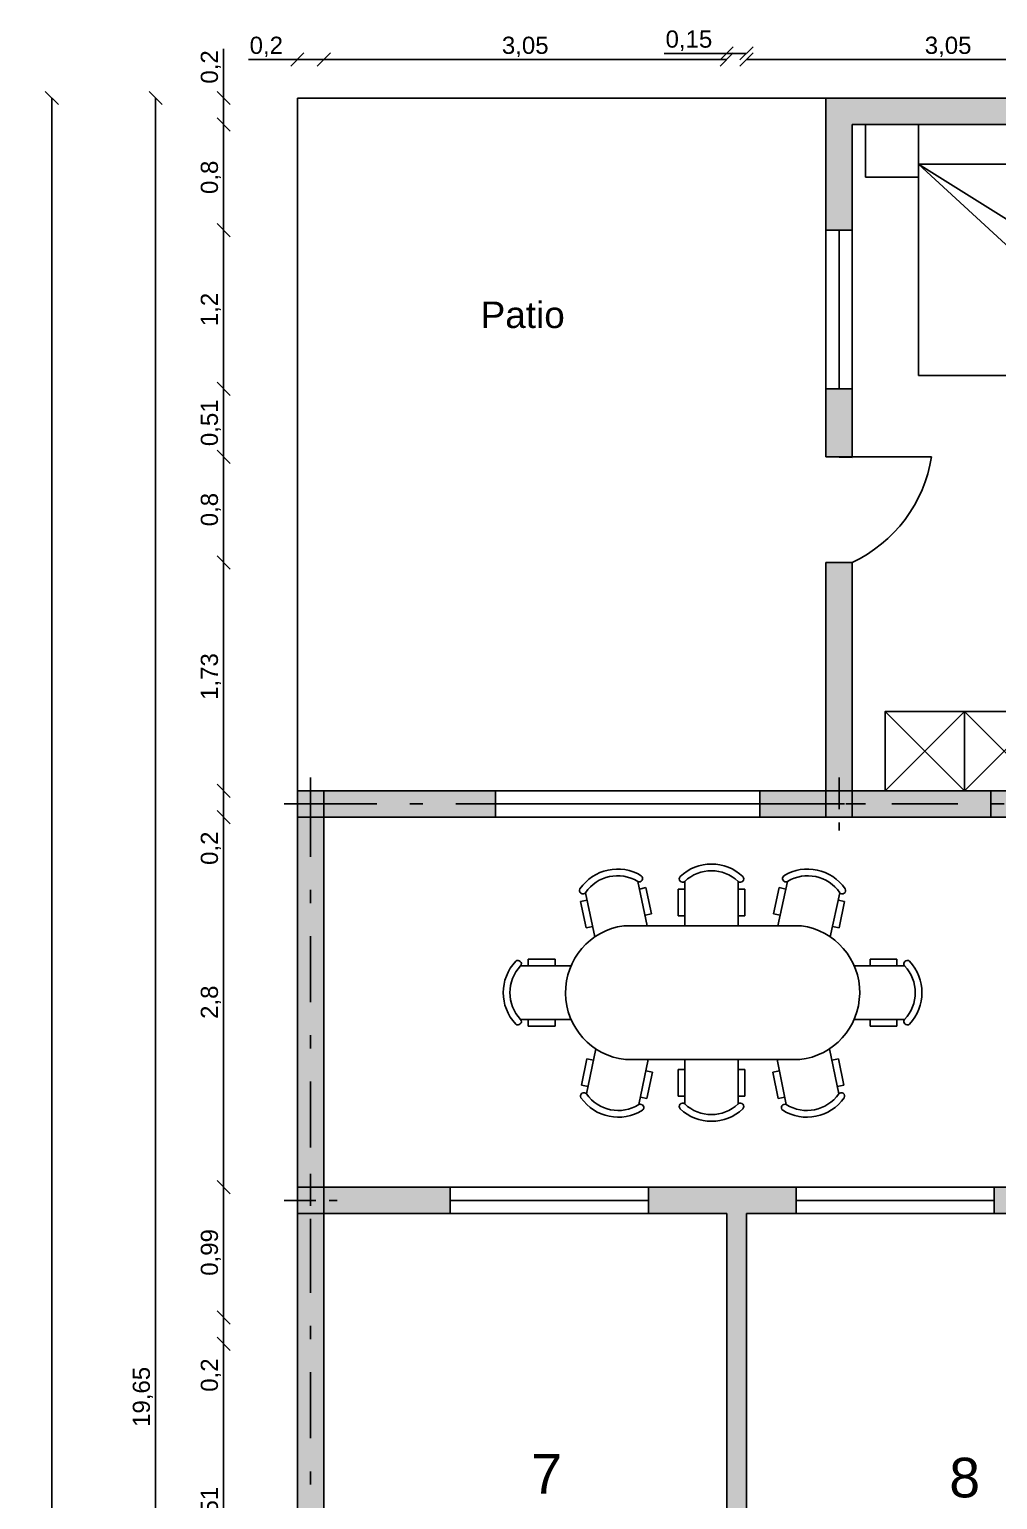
# Model space of a CAD drawing. Header units: millimetres. Extents: x 2439 to 2849, y 1282 to 1398.
# Drawn here: x 2476.99 to 2484.32, y 1343.84 to 1354.96 of the extents above; entities that cross this region are included whole.
import ezdxf

# ---------------------------------------------------------------- set-up
doc = ezdxf.new("R2010")
doc.units = ezdxf.units.MM
doc.linetypes.add('ACAD_ISO04W100', pattern=[30, 24, -3, 0, -3])
doc.linetypes.add('DASHDOT', pattern=[1, 0.5, -0.25, 0, -0.25])
for name, color, linetype in [('Eje', 7, 'DASHDOT'), ('HA', 80, 'Continuous'), ('Muro', 3, 'Continuous'), ('texto', 7, 'Continuous'), ('Ventanas', 6, 'Continuous')]:
    doc.layers.add(name, color=color, linetype=linetype)
doc.styles.get("Standard").update_dxf_attribs({"font": 'arial.ttf'})
doc.dimstyles.new('Joel', dxfattribs={"dimtxt": 0.13, "dimasz": 0.1, "dimexe": 1.25, "dimexo": 0.625, "dimgap": 0.0176, "dimtad": 1, "dimtxsty": 'Standard', "dimblk": 'OBLIQUE', "dimcen": 2.5, "dimse1": 1, "dimse2": 1, "dimclre": 256, "dimadec": 0, "dimazin": 0, "dimtfac": 1, "dimtmove": 0, "dimatfit": 3, "dimldrblk": 'OBLIQUE', "dimfxl": 1, "dimarcsym": 0})

# ---------------------------------------------------------------- blocks, each defined once
blk = doc.blocks.new('Armario chico')
for points in [[(2.101, -0.462), (0.901, -0.462), (0.901, -1.062), (2.101, -1.062), (2.101, -0.462)], [(0.901, -0.462), (1.501, -1.062)], [(1.501, -0.462), (0.901, -1.062)], [(1.501, -0.462), (1.501, -1.062)], [(1.501, -0.462), (2.101, -1.062)], [(2.101, -0.462), (1.501, -1.062)]]:
    blk.add_lwpolyline(points)
blk = doc.blocks.new('MATRI-01')
for p, q in [((-0.736, 0.984), (-1.136, 0.984)), ((-1.136, 0.984), (-1.136, 0.584)), ((0.764, 0.984), (-0.736, 0.984)), ((-0.736, 0.984), (-0.736, -0.916)), ((-0.736, 0.584), (-0.736, 0.984)), ((0.764, -0.916), (0.764, 0.984)), ((0.764, 0.984), (1.164, 0.984)), ((0.764, 0.584), (0.764, 0.984)), ((1.164, 0.984), (1.164, 0.584)), ((-0.736, 0.684), (0.764, 0.684)), ((-0.736, 0.684), (0.764, -0.255)), ((-0.736, 0.684), (0.764, -0.695)), ((-1.136, 0.584), (-0.736, 0.584)), ((1.164, 0.584), (0.764, 0.584)), ((-0.736, -0.916), (0.764, -0.916))]:
    blk.add_line(p, q)
blk = doc.blocks.new('Col20x20')
at = {"layer": 'HA'}
h = blk.add_hatch(color=256, dxfattribs=at)
h.dxf.hatch_style = 1
h.paths.add_polyline_path([(-0.1, 0.1), (-0.1, -0.1), (0.1, -0.1), (0.1, 0.1)])
for p, q in [((-0.1, 0.1), (0.1, 0.1)), ((-0.1, -0.1), (-0.1, 0.1)), ((0.1, 0.1), (-0.1, 0.1)), ((0.1, 0.1), (0.1, -0.1)), ((0.1, -0.1), (-0.1, -0.1))]:
    blk.add_line(p, q)
at = {"linetype": 'ACAD_ISO04W100', "ltscale": 0.01}
for points in [[(0, 0.2), (0, -0.2)], [(-0.2, 0), (0.2, 0)]]:
    blk.add_lwpolyline(points, dxfattribs=at)
blk = doc.blocks.new('_Oblique')
at = {"color": 0, "linetype": 'ByBlock', "lineweight": -2}
blk.add_line((-0.5, -0.5), (0.5, 0.5), dxfattribs=at)
blk = doc.blocks.new('*D128')
at = {"color": 0, "lineweight": -2, "transparency": 16777216}
for p, q in [((2478.46, 1354.445), (2478.46, 1354.816)), ((2478.46, 1354.245), (2478.46, 1354.445))]:
    blk.add_line(p, q, dxfattribs=at)
at = {"layer": 'Defpoints', "color": 0, "transparency": 16777216}
for p in [(2478.46, 1354.445), (2483.218, 1354.445), (2483.218, 1354.245)]:
    blk.add_point(p, dxfattribs=at)
at = {"color": 0, "lineweight": -2, "transparency": 16777216, "xscale": 0.1, "yscale": 0.1, "zscale": 0.1}
for p, rotation in [((2478.46, 1354.445), 90), ((2478.46, 1354.245), 270)]:
    blk.add_blockref('_Oblique', p, dxfattribs=dict(at, rotation=rotation))
at = {"color": 0, "transparency": 16777216, "insert": (2478.364, 1354.68), "char_height": 0.13, "attachment_point": 5, "rotation": 90}
blk.add_mtext('0,2', dxfattribs=at)
blk = doc.blocks.new('*D129')
at = {"color": 0, "lineweight": -2, "transparency": 16777216}
for p, q in [((2478.46, 1349.204), (2478.46, 1349.004)), ((2478.46, 1349.004), (2478.46, 1348.634))]:
    blk.add_line(p, q, dxfattribs=at)
at = {"layer": 'Defpoints', "color": 0, "transparency": 16777216}
for p in [(2483.219, 1349.204), (2478.46, 1349.004), (2483.219, 1349.004)]:
    blk.add_point(p, dxfattribs=at)
at = {"color": 0, "lineweight": -2, "transparency": 16777216, "xscale": 0.1, "yscale": 0.1, "zscale": 0.1}
for p, rotation in [((2478.46, 1349.204), 90), ((2478.46, 1349.004), 270)]:
    blk.add_blockref('_Oblique', p, dxfattribs=dict(at, rotation=rotation))
at = {"color": 0, "transparency": 16777216, "insert": (2478.364, 1348.769), "char_height": 0.13, "attachment_point": 5, "rotation": 90}
blk.add_mtext('0,2', dxfattribs=at)
blk = doc.blocks.new('*D130')
at = {"color": 0, "lineweight": -2, "transparency": 16777216}
blk.add_line((2478.46, 1349.004), (2478.46, 1346.204), dxfattribs=at)
at = {"layer": 'Defpoints', "color": 0, "transparency": 16777216}
for p in [(2484.268, 1349.004), (2478.46, 1346.204), (2484.268, 1346.204)]:
    blk.add_point(p, dxfattribs=at)
at = {"color": 0, "lineweight": -2, "transparency": 16777216, "xscale": 0.1, "yscale": 0.1, "zscale": 0.1}
for p, rotation in [((2478.46, 1349.004), 90), ((2478.46, 1346.204), 270)]:
    blk.add_blockref('_Oblique', p, dxfattribs=dict(at, rotation=rotation))
at = {"color": 0, "transparency": 16777216, "insert": (2478.364, 1347.604), "char_height": 0.13, "attachment_point": 5, "rotation": 90}
blk.add_mtext('2,8', dxfattribs=at)
blk = doc.blocks.new('*D131')
at = {"color": 0, "lineweight": -2, "transparency": 16777216}
blk.add_line((2478.46, 1346.204), (2478.46, 1345.219), dxfattribs=at)
at = {"layer": 'Defpoints', "color": 0, "transparency": 16777216}
for p in [(2485.668, 1346.204), (2478.46, 1345.219), (2485.668, 1345.219)]:
    blk.add_point(p, dxfattribs=at)
at = {"color": 0, "lineweight": -2, "transparency": 16777216, "xscale": 0.1, "yscale": 0.1, "zscale": 0.1}
for p, rotation in [((2478.46, 1346.204), 90), ((2478.46, 1345.219), 270)]:
    blk.add_blockref('_Oblique', p, dxfattribs=dict(at, rotation=rotation))
at = {"color": 0, "transparency": 16777216, "insert": (2478.364, 1345.711), "char_height": 0.13, "attachment_point": 5, "rotation": 90}
blk.add_mtext('0,99', dxfattribs=at)
blk = doc.blocks.new('*D132')
at = {"color": 0, "lineweight": -2, "transparency": 16777216}
for p, q in [((2478.46, 1345.219), (2478.46, 1345.019)), ((2478.46, 1345.019), (2478.46, 1344.648))]:
    blk.add_line(p, q, dxfattribs=at)
at = {"layer": 'Defpoints', "color": 0, "transparency": 16777216}
for p in [(2485.668, 1345.219), (2478.46, 1345.019), (2485.668, 1345.019)]:
    blk.add_point(p, dxfattribs=at)
at = {"color": 0, "lineweight": -2, "transparency": 16777216, "xscale": 0.1, "yscale": 0.1, "zscale": 0.1}
for p, rotation in [((2478.46, 1345.219), 90), ((2478.46, 1345.019), 270)]:
    blk.add_blockref('_Oblique', p, dxfattribs=dict(at, rotation=rotation))
at = {"color": 0, "transparency": 16777216, "insert": (2478.364, 1344.783), "char_height": 0.13, "attachment_point": 5, "rotation": 90}
blk.add_mtext('0,2', dxfattribs=at)
blk = doc.blocks.new('*D133')
at = {"color": 0, "lineweight": -2, "transparency": 16777216}
blk.add_line((2478.46, 1345.019), (2478.46, 1342.504), dxfattribs=at)
at = {"layer": 'Defpoints', "color": 0, "transparency": 16777216}
for p in [(2485.668, 1345.019), (2478.46, 1342.504), (2485.668, 1342.504)]:
    blk.add_point(p, dxfattribs=at)
at = {"color": 0, "lineweight": -2, "transparency": 16777216, "xscale": 0.1, "yscale": 0.1, "zscale": 0.1}
for p, rotation in [((2478.46, 1345.019), 90), ((2478.46, 1342.504), 270)]:
    blk.add_blockref('_Oblique', p, dxfattribs=dict(at, rotation=rotation))
at = {"color": 0, "transparency": 16777216, "insert": (2478.364, 1343.761), "char_height": 0.13, "attachment_point": 5, "rotation": 90}
blk.add_mtext('2,51', dxfattribs=at)
blk = doc.blocks.new('*D138')
at = {"color": 0, "lineweight": -2, "transparency": 16777216}
blk.add_line((2477.945, 1354.445), (2477.945, 1334.791), dxfattribs=at)
at = {"layer": 'Defpoints', "color": 0, "transparency": 16777216}
for p in [(2483.018, 1354.445), (2477.945, 1334.791), (2483.018, 1334.791)]:
    blk.add_point(p, dxfattribs=at)
at = {"color": 0, "lineweight": -2, "transparency": 16777216, "xscale": 0.1, "yscale": 0.1, "zscale": 0.1}
for p, rotation in [((2477.945, 1354.445), 90), ((2477.945, 1334.791), 270)]:
    blk.add_blockref('_Oblique', p, dxfattribs=dict(at, rotation=rotation))
at = {"color": 0, "transparency": 16777216, "insert": (2477.849, 1344.618), "char_height": 0.13, "attachment_point": 5, "rotation": 90}
blk.add_mtext('19,65', dxfattribs=at)
blk = doc.blocks.new('*D143')
at = {"color": 0, "lineweight": -2, "transparency": 16777216}
blk.add_line((2485.469, 1354.736), (2482.418, 1354.736), dxfattribs=at)
at = {"layer": 'Defpoints', "color": 0, "transparency": 16777216}
for p in [(2482.418, 1354.736), (2482.418, 1349.004), (2485.469, 1349.004)]:
    blk.add_point(p, dxfattribs=at)
at = {"color": 0, "lineweight": -2, "transparency": 16777216, "xscale": 0.1, "yscale": 0.1, "zscale": 0.1, "rotation": 180}
blk.add_blockref('_Oblique', (2482.418, 1354.736), dxfattribs=at)
at = {"color": 0, "lineweight": -2, "transparency": 16777216, "xscale": 0.1, "yscale": 0.1, "zscale": 0.1}
blk.add_blockref('_Oblique', (2485.469, 1354.736), dxfattribs=at)
at = {"color": 0, "transparency": 16777216, "insert": (2483.944, 1354.832), "char_height": 0.13, "attachment_point": 5}
blk.add_mtext('3,05', dxfattribs=at)
blk = doc.blocks.new('*D144')
at = {"color": 0, "lineweight": -2, "transparency": 16777216}
for p, q in [((2482.268, 1354.783), (2481.795, 1354.783)), ((2482.418, 1354.783), (2482.268, 1354.783))]:
    blk.add_line(p, q, dxfattribs=at)
at = {"layer": 'Defpoints', "color": 0, "transparency": 16777216}
for p in [(2482.268, 1354.783), (2482.268, 1346.004), (2482.418, 1346.004)]:
    blk.add_point(p, dxfattribs=at)
at = {"color": 0, "lineweight": -2, "transparency": 16777216, "xscale": 0.1, "yscale": 0.1, "zscale": 0.1, "rotation": 180}
blk.add_blockref('_Oblique', (2482.268, 1354.783), dxfattribs=at)
at = {"color": 0, "lineweight": -2, "transparency": 16777216, "xscale": 0.1, "yscale": 0.1, "zscale": 0.1}
blk.add_blockref('_Oblique', (2482.418, 1354.783), dxfattribs=at)
at = {"color": 0, "transparency": 16777216, "insert": (2481.982, 1354.879), "char_height": 0.13, "attachment_point": 5}
blk.add_mtext('0,15', dxfattribs=at)
blk = doc.blocks.new('*D145')
at = {"color": 0, "lineweight": -2, "transparency": 16777216}
blk.add_line((2482.268, 1354.736), (2479.218, 1354.736), dxfattribs=at)
at = {"layer": 'Defpoints', "color": 0, "transparency": 16777216}
for p in [(2479.218, 1354.736), (2479.218, 1346.004), (2482.268, 1346.004)]:
    blk.add_point(p, dxfattribs=at)
at = {"color": 0, "lineweight": -2, "transparency": 16777216, "xscale": 0.1, "yscale": 0.1, "zscale": 0.1, "rotation": 180}
blk.add_blockref('_Oblique', (2479.218, 1354.736), dxfattribs=at)
at = {"color": 0, "lineweight": -2, "transparency": 16777216, "xscale": 0.1, "yscale": 0.1, "zscale": 0.1}
blk.add_blockref('_Oblique', (2482.268, 1354.736), dxfattribs=at)
at = {"color": 0, "transparency": 16777216, "insert": (2480.743, 1354.832), "char_height": 0.13, "attachment_point": 5}
blk.add_mtext('3,05', dxfattribs=at)
blk = doc.blocks.new('*D146')
at = {"color": 0, "lineweight": -2, "transparency": 16777216}
for p, q in [((2479.018, 1354.736), (2478.648, 1354.736)), ((2479.218, 1354.736), (2479.018, 1354.736))]:
    blk.add_line(p, q, dxfattribs=at)
at = {"layer": 'Defpoints', "color": 0, "transparency": 16777216}
for p in [(2479.018, 1354.736), (2479.018, 1346.204), (2479.218, 1346.204)]:
    blk.add_point(p, dxfattribs=at)
at = {"color": 0, "lineweight": -2, "transparency": 16777216, "xscale": 0.1, "yscale": 0.1, "zscale": 0.1, "rotation": 180}
blk.add_blockref('_Oblique', (2479.018, 1354.736), dxfattribs=at)
at = {"color": 0, "lineweight": -2, "transparency": 16777216, "xscale": 0.1, "yscale": 0.1, "zscale": 0.1}
blk.add_blockref('_Oblique', (2479.218, 1354.736), dxfattribs=at)
at = {"color": 0, "transparency": 16777216, "insert": (2478.783, 1354.832), "char_height": 0.13, "attachment_point": 5}
blk.add_mtext('0,2', dxfattribs=at)
blk = doc.blocks.new('*D147')
at = {"color": 0, "lineweight": -2, "transparency": 16777216}
blk.add_line((2478.46, 1349.204), (2478.46, 1350.931), dxfattribs=at)
at = {"layer": 'Defpoints', "color": 0, "transparency": 16777216}
for p in [(2478.46, 1350.931), (2483.018, 1350.931), (2483.019, 1349.204)]:
    blk.add_point(p, dxfattribs=at)
at = {"color": 0, "lineweight": -2, "transparency": 16777216, "xscale": 0.1, "yscale": 0.1, "zscale": 0.1}
for p, rotation in [((2478.46, 1350.931), 90), ((2478.46, 1349.204), 270)]:
    blk.add_blockref('_Oblique', p, dxfattribs=dict(at, rotation=rotation))
at = {"color": 0, "transparency": 16777216, "insert": (2478.364, 1350.068), "char_height": 0.13, "attachment_point": 5, "rotation": 90}
blk.add_mtext('1,73', dxfattribs=at)
blk = doc.blocks.new('*D148')
at = {"color": 0, "lineweight": -2, "transparency": 16777216}
blk.add_line((2478.46, 1350.931), (2478.46, 1351.731), dxfattribs=at)
at = {"layer": 'Defpoints', "color": 0, "transparency": 16777216}
for p in [(2478.46, 1351.731), (2483.018, 1351.731), (2483.018, 1350.931)]:
    blk.add_point(p, dxfattribs=at)
at = {"color": 0, "lineweight": -2, "transparency": 16777216, "xscale": 0.1, "yscale": 0.1, "zscale": 0.1}
for p, rotation in [((2478.46, 1351.731), 90), ((2478.46, 1350.931), 270)]:
    blk.add_blockref('_Oblique', p, dxfattribs=dict(at, rotation=rotation))
at = {"color": 0, "transparency": 16777216, "insert": (2478.364, 1351.331), "char_height": 0.13, "attachment_point": 5, "rotation": 90}
blk.add_mtext('0,8', dxfattribs=at)
blk = doc.blocks.new('*D149')
at = {"color": 0, "lineweight": -2, "transparency": 16777216}
blk.add_line((2478.46, 1351.731), (2478.46, 1352.245), dxfattribs=at)
at = {"layer": 'Defpoints', "color": 0, "transparency": 16777216}
for p in [(2478.46, 1352.245), (2483.018, 1352.245), (2483.018, 1351.731)]:
    blk.add_point(p, dxfattribs=at)
at = {"color": 0, "lineweight": -2, "transparency": 16777216, "xscale": 0.1, "yscale": 0.1, "zscale": 0.1}
for p, rotation in [((2478.46, 1352.245), 90), ((2478.46, 1351.731), 270)]:
    blk.add_blockref('_Oblique', p, dxfattribs=dict(at, rotation=rotation))
at = {"color": 0, "transparency": 16777216, "insert": (2478.364, 1351.988), "char_height": 0.13, "attachment_point": 5, "rotation": 90}
blk.add_mtext('0,51', dxfattribs=at)
blk = doc.blocks.new('*D124')
at = {"color": 0, "lineweight": -2, "transparency": 16777216}
blk.add_line((2478.46, 1352.245), (2478.46, 1353.445), dxfattribs=at)
at = {"layer": 'Defpoints', "color": 0, "transparency": 16777216}
for p in [(2478.46, 1353.445), (2483.068, 1353.445), (2483.068, 1352.245)]:
    blk.add_point(p, dxfattribs=at)
at = {"color": 0, "lineweight": -2, "transparency": 16777216, "xscale": 0.1, "yscale": 0.1, "zscale": 0.1}
for p, rotation in [((2478.46, 1353.445), 90), ((2478.46, 1352.245), 270)]:
    blk.add_blockref('_Oblique', p, dxfattribs=dict(at, rotation=rotation))
at = {"color": 0, "transparency": 16777216, "insert": (2478.364, 1352.845), "char_height": 0.13, "attachment_point": 5, "rotation": 90}
blk.add_mtext('1,2', dxfattribs=at)
blk = doc.blocks.new('*D150')
at = {"color": 0, "lineweight": -2, "transparency": 16777216}
blk.add_line((2478.46, 1353.445), (2478.46, 1354.245), dxfattribs=at)
at = {"layer": 'Defpoints', "color": 0, "transparency": 16777216}
for p in [(2478.46, 1354.245), (2483.018, 1354.245), (2483.018, 1353.445)]:
    blk.add_point(p, dxfattribs=at)
at = {"color": 0, "lineweight": -2, "transparency": 16777216, "xscale": 0.1, "yscale": 0.1, "zscale": 0.1}
for p, rotation in [((2478.46, 1354.245), 90), ((2478.46, 1353.445), 270)]:
    blk.add_blockref('_Oblique', p, dxfattribs=dict(at, rotation=rotation))
at = {"color": 0, "transparency": 16777216, "insert": (2478.364, 1353.845), "char_height": 0.13, "attachment_point": 5, "rotation": 90}
blk.add_mtext('0,8', dxfattribs=at)
blk = doc.blocks.new('*D152')
at = {"color": 0, "lineweight": -2, "transparency": 16777216}
blk.add_line((2477.159, 1329.445), (2477.159, 1354.445), dxfattribs=at)
at = {"layer": 'Defpoints', "color": 0, "transparency": 16777216}
for p in [(2477.159, 1354.445), (2479.018, 1354.445), (2479.018, 1329.445)]:
    blk.add_point(p, dxfattribs=at)
at = {"color": 0, "lineweight": -2, "transparency": 16777216, "xscale": 0.1, "yscale": 0.1, "zscale": 0.1}
for p, rotation in [((2477.159, 1354.445), 90), ((2477.159, 1329.445), 270)]:
    blk.add_blockref('_Oblique', p, dxfattribs=dict(at, rotation=rotation))
at = {"color": 0, "transparency": 16777216, "insert": (2477.075, 1341.945), "char_height": 0.13, "attachment_point": 5, "rotation": 90}
blk.add_mtext('25', dxfattribs=at)

msp = doc.modelspace()

# ---------------------------------------------------------------- hatches: boundary and pattern name
h = msp.add_hatch(color=1)
h.dxf.hatch_style = 1
h.paths.add_polyline_path([(2487.0183, 1340.14147), (2488.81847, 1340.14147), (2488.81847, 1340.29147), (2486.8683, 1340.29147), (2486.8683, 1337.99147), (2485.51847, 1337.99147), (2485.51847, 1336.69147), (2485.66847, 1336.69147), (2485.66847, 1337.84147), (2487.41847, 1337.84147), (2487.41847, 1337.99147), (2487.0183, 1337.99147)])
h.paths.add_polyline_path([(2489.01847, 1340.10986), (2488.81847, 1340.10986), (2488.81847, 1339.66647), (2489.01847, 1339.66647)])
h.paths.add_polyline_path([(2489.01847, 1340.69161), (2488.81847, 1340.69161), (2488.81847, 1340.30986), (2489.01847, 1340.30986)])
h.paths.add_polyline_path([(2489.01847, 1339.06647), (2488.81847, 1339.06647), (2488.81847, 1338.01669), (2489.01847, 1338.01669)])
h.paths.add_polyline_path([(2489.01847, 1337.81669), (2488.81847, 1337.81669), (2488.81847, 1336.98352), (2489.01847, 1336.98352)])
h.paths.add_polyline_path([(2489.01847, 1335.78352), (2488.81847, 1335.78352), (2488.81847, 1335.66647), (2488.81847, 1335.26647), (2488.81847, 1334.99147), (2489.01847, 1334.99147)])
h.paths.add_polyline_path([(2488.81847, 1334.99147), (2485.66847, 1334.99147), (2485.66847, 1335.79147), (2485.51847, 1335.79147), (2485.51847, 1334.89147), (2488.81847, 1334.89147)])
h.paths.add_polyline_path([(2485.51847, 1334.89147), (2485.27521, 1334.89147), (2485.27521, 1334.79147), (2485.31847, 1334.79147), (2485.51847, 1334.79147)])
h.paths.add_polyline_path([(2485.51847, 1334.99147), (2485.27521, 1334.99147), (2485.27521, 1334.89147), (2485.51847, 1334.89147)])
h.paths.add_polyline_path([(2488.81847, 1334.89147), (2488.71847, 1334.89147), (2485.51847, 1334.89147), (2485.51847, 1334.79147), (2488.81847, 1334.79147)])
h.paths.add_polyline_path([(2484.47521, 1334.89147), (2484.11847, 1334.89147), (2484.11847, 1334.79147), (2484.47521, 1334.79147)])
h.paths.add_polyline_path([(2484.47521, 1334.99147), (2484.11847, 1334.99147), (2484.11847, 1334.89147), (2484.47521, 1334.89147)])
h.paths.add_polyline_path([(2483.31847, 1334.89147), (2482.91847, 1334.89147), (2482.91847, 1334.79147), (2483.31847, 1334.79147)])
h.paths.add_polyline_path([(2483.31847, 1334.99147), (2482.91847, 1334.99147), (2482.91847, 1334.89147), (2483.31847, 1334.89147)])
h.paths.add_polyline_path([(2479.61847, 1334.89147), (2479.21847, 1334.89147), (2479.21847, 1334.79147), (2479.61847, 1334.79147)])
h.paths.add_polyline_path([(2479.61847, 1334.99147), (2479.33275, 1334.99147), (2479.21847, 1334.99147), (2479.21847, 1334.89147), (2479.61847, 1334.89147)])
h.paths.add_polyline_path([(2480.96847, 1339.44147), (2479.21847, 1339.44147), (2479.21847, 1339.29147), (2480.96847, 1339.29147)])
h.paths.add_polyline_path([(2482.86847, 1339.44147), (2482.41847, 1339.44147), (2482.41847, 1341.48255), (2482.41847, 1342.46125), (2482.41847, 1342.50444), (2482.26847, 1342.50444), (2482.26847, 1339.44147), (2481.82964, 1339.44147), (2481.76847, 1339.44147), (2481.76847, 1339.29147), (2482.26847, 1339.29147), (2482.86847, 1339.29147)])
h.paths.add_polyline_path([(2482.79334, 1346.20444), (2482.19334, 1346.20444), (2481.67547, 1346.20444), (2481.67547, 1346.00444), (2482.26847, 1346.00444), (2482.26847, 1342.75444), (2482.26847, 1342.65444), (2482.41847, 1342.65444), (2482.41847, 1342.75444), (2482.41847, 1346.00444), (2482.79334, 1346.00444)])
h.paths.add_polyline_path([(2480.17547, 1346.20444), (2479.21847, 1346.20444), (2479.21847, 1346.00444), (2480.17547, 1346.00444)], flags=17)
h.paths.add_polyline_path([(2485.66847, 1347.20444), (2485.51847, 1347.20444), (2485.51847, 1342.50444), (2485.66847, 1342.50444), (2485.66847, 1346.20444)])
h.paths.add_polyline_path([(2485.51847, 1347.20444), (2485.46847, 1347.20444), (2485.46847, 1346.20444), (2484.52148, 1346.20444), (2484.29334, 1346.20444), (2484.29334, 1346.00444), (2485.51847, 1346.00444)])
h.paths.add_polyline_path([(2479.21847, 1349.00444), (2479.11847, 1349.00444), (2479.11847, 1346.20444), (2479.21847, 1346.20444)])
h.paths.add_polyline_path([(2479.11847, 1349.00444), (2479.01847, 1349.00444), (2479.01847, 1346.20444), (2479.11847, 1346.20444)])
h.paths.add_polyline_path([(2480.51847, 1349.20444), (2479.21847, 1349.20444), (2479.21847, 1349.10444), (2480.51847, 1349.10444)])
h.paths.add_polyline_path([(2480.51847, 1349.10444), (2479.21847, 1349.10444), (2479.21847, 1349.00444), (2480.51847, 1349.00444)])
h.paths.add_polyline_path([(2483.01864, 1349.20444), (2482.51847, 1349.20444), (2482.51847, 1349.10444), (2483.01864, 1349.10444)])
h.paths.add_polyline_path([(2483.01864, 1349.10444), (2482.91864, 1349.10444), (2482.51847, 1349.10444), (2482.51847, 1349.00444), (2483.01864, 1349.00444)])
h.paths.add_polyline_path([(2483.21847, 1350.9314), (2483.01847, 1350.9314), (2483.01847, 1349.20444), (2483.01864, 1349.20444), (2483.01864, 1349.10444), (2484.26847, 1349.10444), (2484.26847, 1349.20444), (2483.51847, 1349.20444), (2483.21847, 1349.20444)])
h.paths.add_polyline_path([(2484.26847, 1349.10444), (2483.21864, 1349.10444), (2483.21864, 1349.00444), (2484.26847, 1349.00444)])
h.paths.add_polyline_path([(2485.16847, 1349.20444), (2484.26847, 1349.20444), (2484.26847, 1349.10444), (2485.16847, 1349.10444)])
h.paths.add_polyline_path([(2485.16847, 1349.10444), (2484.26847, 1349.10444), (2484.26847, 1349.00444), (2485.16847, 1349.00444)])
h.paths.add_polyline_path([(2488.81847, 1349.10444), (2485.66864, 1349.10444), (2485.66864, 1349.00444), (2486.61847, 1349.00444), (2487.4198, 1349.00444, -0.14619945), (2487.43636, 1349.00444), (2488.81847, 1349.00444)], flags=17)
h.paths.add_polyline_path([(2485.46864, 1349.10444), (2485.16847, 1349.10444), (2485.16847, 1349.00444), (2485.46864, 1349.00444)])
h.paths.add_polyline_path([(2485.46864, 1349.20444), (2485.16847, 1349.20444), (2485.16847, 1349.10444), (2485.46864, 1349.10444)])
h.paths.add_polyline_path([(2485.66847, 1349.00444), (2485.51847, 1349.00444), (2485.51847, 1348.10444), (2485.66847, 1348.10444)], flags=17)
h.paths.add_polyline_path([(2485.51847, 1349.00444), (2485.46847, 1349.00444), (2485.46847, 1348.10444), (2485.51847, 1348.10444)])
h.paths.add_polyline_path([(2489.01847, 1349.20444), (2487.51847, 1349.20444), (2487.51847, 1351.4451), (2487.31847, 1351.4451), (2487.31847, 1349.20444), (2485.51847, 1349.20444), (2485.51847, 1349.10444), (2488.81847, 1349.10444), (2488.81847, 1349.00444), (2488.81847, 1347.21149), (2489.01847, 1347.21149)])
h.paths.add_polyline_path([(2487.51847, 1354.4451), (2485.51847, 1354.4451), (2485.51847, 1354.2451), (2485.61847, 1354.2451), (2485.71847, 1354.2451), (2485.71847, 1353.1951), (2485.86847, 1353.1951), (2485.86847, 1354.2451), (2487.31847, 1354.2451), (2487.31847, 1353.72022), (2487.51847, 1353.72022)])
h.paths.add_polyline_path([(2487.51847, 1353.12022), (2487.31847, 1353.12022), (2487.31847, 1352.3951), (2485.86847, 1352.3951), (2485.71847, 1352.3951), (2485.71847, 1352.2451), (2487.31847, 1352.2451), (2487.51847, 1352.2451)])
h.paths.add_polyline_path([(2485.51847, 1354.4451), (2483.01847, 1354.4451), (2483.01847, 1353.4451), (2483.21847, 1353.4451), (2483.21847, 1354.2451), (2485.51847, 1354.2451)])
h.paths.add_polyline_path([(2483.21847, 1352.2451), (2483.01847, 1352.2451), (2483.01847, 1351.7314), (2483.21847, 1351.7314)])
h.paths.add_polyline_path([(2488.81847, 1345.21853), (2488.21809, 1345.21853), (2488.15757, 1345.21853), (2487.61847, 1345.21853), (2487.50823, 1345.21853), (2487.33737, 1345.21853), (2487.33737, 1345.01853), (2487.61847, 1345.01853), (2488.81847, 1345.01853)])
h.paths.add_polyline_path([(2489.01847, 1346.01149), (2488.91847, 1346.01149), (2488.81847, 1346.01149), (2488.81847, 1345.21853), (2489.01847, 1345.21853)])
h.paths.add_polyline_path([(2489.01847, 1344.01853), (2488.81847, 1344.01853), (2488.81847, 1343.91682), (2488.81847, 1343.69161), (2489.01847, 1343.69161)])
h.paths.add_polyline_path([(2489.01847, 1345.01853), (2488.81847, 1345.01853), (2488.81847, 1344.81853), (2489.01847, 1344.81853)])
h.paths.add_polyline_path([(2479.11847, 1346.20444), (2479.01847, 1346.20444), (2479.01847, 1342.50444), (2479.11847, 1342.50444)])
h.paths.add_polyline_path([(2479.21847, 1346.00444), (2479.21847, 1346.20444), (2479.11847, 1346.20444), (2479.11847, 1342.50444), (2481.02078, 1342.50444), (2481.02078, 1342.65444), (2479.21847, 1342.65444)])
h.paths.add_polyline_path([(2479.11847, 1342.50444), (2479.01847, 1342.50444), (2479.01847, 1334.89147), (2479.11847, 1334.89147)])
h.paths.add_polyline_path([(2479.21847, 1339.27793), (2479.11847, 1339.27793), (2479.11847, 1338.01669), (2479.21847, 1338.01669), (2479.21847, 1338.42004)])
h.paths.add_polyline_path([(2479.21847, 1342.50444), (2479.11847, 1342.50444), (2479.11847, 1339.27793), (2479.21847, 1339.27793), (2479.21847, 1339.29147), (2479.21847, 1339.44147)])
h.paths.add_polyline_path([(2479.21847, 1338.01669), (2479.11847, 1338.01669), (2479.11847, 1334.89147), (2479.21847, 1334.89147), (2479.21847, 1334.99147)])
h.paths.add_polyline_path([(2485.66847, 1342.50444), (2485.51847, 1342.50444), (2485.51847, 1339.29147), (2485.66847, 1339.29147)])
h.paths.add_polyline_path([(2485.51847, 1339.44147), (2483.76847, 1339.44147), (2483.76847, 1339.29147), (2485.51847, 1339.29147)])
h.paths.add_polyline_path([(2482.952, 1342.65444), (2482.26847, 1342.65444), (2481.82078, 1342.65444), (2481.82078, 1342.50444), (2482.952, 1342.50444)])

# ---------------------------------------------------------------- linework, layer by layer
for p, q in [((2479.01847, 1354.4451), (2479.01847, 1329.4451)), ((2491.01847, 1354.4451), (2479.01847, 1354.4451)), ((2483.01847, 1351.7314), (2483.21847, 1351.72477)), ((2483.01847, 1351.7314), (2483.81847, 1351.7314)), ((2483.21847, 1350.9314), (2483.01847, 1350.9314)), ((2481.59502, 1348.51761), (2481.66678, 1348.18248)), ((2481.60723, 1348.46058), (2481.65673, 1348.47118)), ((2481.69914, 1348.27316), (2481.65673, 1348.47118)), ((2481.95005, 1348.18248), (2481.95005, 1348.51764)), ((2482.35505, 1348.51764), (2482.35505, 1348.18248)), ((2482.62314, 1348.27316), (2482.66554, 1348.47118)), ((2482.72725, 1348.51761), (2482.65549, 1348.18248)), ((2482.71504, 1348.46058), (2482.66554, 1348.47118)), ((2481.2112, 1348.37577), (2481.1617, 1348.36517)), ((2481.2041, 1348.16716), (2481.1617, 1348.36517)), ((2481.27056, 1348.09858), (2481.19899, 1348.4328)), ((2481.89942, 1348.25681), (2481.89942, 1348.45931)), ((2481.95005, 1348.45931), (2481.89942, 1348.45931)), ((2482.35505, 1348.45931), (2482.40568, 1348.45931)), ((2482.40568, 1348.25681), (2482.40568, 1348.45931)), ((2483.05171, 1348.09858), (2483.12328, 1348.4328)), ((2483.11107, 1348.37577), (2483.16057, 1348.36517)), ((2483.11817, 1348.16716), (2483.16057, 1348.36517)), ((2481.64963, 1348.26256), (2481.69914, 1348.27316)), ((2481.95005, 1348.25681), (2481.89942, 1348.25681)), ((2482.35505, 1348.25681), (2482.40568, 1348.25681)), ((2482.67264, 1348.26256), (2482.62314, 1348.27316)), ((2481.25361, 1348.17776), (2481.2041, 1348.16716)), ((2482.83336, 1348.18248), (2481.48891, 1348.18248)), ((2483.06866, 1348.17776), (2483.11817, 1348.16716)), ((2480.9687, 1347.92945), (2480.7662, 1347.92945)), ((2480.7662, 1347.87883), (2480.7662, 1347.92945)), ((2480.9687, 1347.87883), (2480.9687, 1347.92945)), ((2483.35357, 1347.92945), (2483.55607, 1347.92945)), ((2483.35357, 1347.87883), (2483.35357, 1347.92945)), ((2483.55607, 1347.87883), (2483.55607, 1347.92945)), ((2480.70787, 1347.87883), (2481.0825, 1347.87883)), ((2483.6144, 1347.87883), (2483.23977, 1347.87883)), ((2481.0825, 1347.47382), (2480.70787, 1347.47382)), ((2480.7662, 1347.47382), (2480.7662, 1347.4232)), ((2480.9687, 1347.47382), (2480.9687, 1347.4232)), ((2483.23977, 1347.47382), (2483.6144, 1347.47382)), ((2483.35357, 1347.47382), (2483.35357, 1347.4232)), ((2483.55607, 1347.47382), (2483.55607, 1347.4232)), ((2480.9687, 1347.4232), (2480.7662, 1347.4232)), ((2483.35357, 1347.4232), (2483.55607, 1347.4232)), ((2481.27609, 1347.25162), (2481.2065, 1346.91021)), ((2483.04618, 1347.25162), (2483.11578, 1346.91021)), ((2481.20899, 1347.17589), (2481.16854, 1346.97747)), ((2481.25859, 1347.16578), (2481.20899, 1347.17589)), ((2481.61508, 1347.16997), (2481.50066, 1347.16997)), ((2481.60334, 1346.82931), (2481.67278, 1347.16997)), ((2481.61508, 1347.16997), (2481.62682, 1347.16997)), ((2482.82162, 1347.16997), (2481.62682, 1347.16997)), ((2481.95005, 1347.16997), (2481.95005, 1346.83482)), ((2482.35505, 1346.83482), (2482.35505, 1347.16997)), ((2482.71893, 1346.82931), (2482.64949, 1347.16997)), ((2482.69545, 1347.16997), (2482.70719, 1347.16997)), ((2483.06368, 1347.16578), (2483.11328, 1347.17589)), ((2483.11328, 1347.17589), (2483.15373, 1346.97747)), ((2481.65544, 1347.08488), (2481.70504, 1347.07477)), ((2481.70504, 1347.07477), (2481.66459, 1346.87634)), ((2481.89942, 1347.09564), (2481.89942, 1346.89314)), ((2481.95005, 1347.09564), (2481.89942, 1347.09564)), ((2482.35505, 1347.09564), (2482.40568, 1347.09564)), ((2482.40568, 1347.09564), (2482.40568, 1346.89314)), ((2482.66684, 1347.08488), (2482.61723, 1347.07477)), ((2482.61723, 1347.07477), (2482.65768, 1346.87634)), ((2481.21815, 1346.96736), (2481.16854, 1346.97747)), ((2483.10413, 1346.96736), (2483.15373, 1346.97747)), ((2481.61499, 1346.88646), (2481.66459, 1346.87634)), ((2481.95005, 1346.89314), (2481.89942, 1346.89314)), ((2482.35505, 1346.89314), (2482.40568, 1346.89314)), ((2482.70728, 1346.88646), (2482.65768, 1346.87634)), ((2484.29334, 1346.20444), (2482.19334, 1346.20444)), ((2479.6504, 1346.00444), (2480.8504, 1346.00444)), ((2481.67547, 1346.00444), (2480.17547, 1346.00444))]:
    msp.add_line(p, q)
at = {"const_width": 0.0001}
for points in [[(2479.4321, 1345.95751), (2479.4321, 1344.15751), (2479.4321, 1344.15751), (2480.3321, 1344.15751), (2480.3321, 1344.15751), (2480.3321, 1345.95751), (2479.4321, 1345.95751)], [(2481.13778, 1345.95751), (2481.13778, 1344.15751), (2481.13778, 1344.15751), (2482.03778, 1344.15751), (2482.03778, 1344.15751), (2482.03778, 1345.95751), (2481.13778, 1345.95751)], [(2482.63819, 1345.95751), (2482.63819, 1344.15751), (2482.63819, 1344.15751), (2483.53819, 1344.15751), (2483.53819, 1344.15751), (2483.53819, 1345.95751), (2482.63819, 1345.95751)]]:
    msp.add_lwpolyline(points, dxfattribs=at)
for centre, radius, start, end in [((2482.76133, 1351.89925), 1.07038, 295.282389, 350.977816), ((2481.44159, 1348.26698), 0.34448, 58.526321, 145.647571), ((2482.15255, 1348.3047), 0.34448, 46.439375, 133.560625), ((2482.15255, 1348.3047), 0.29385, 46.439375, 133.560625), ((2482.88068, 1348.26698), 0.34448, 34.352429, 121.473679), ((2481.44159, 1348.26698), 0.29385, 58.526321, 145.647571), ((2481.60643, 1348.5403), 0.0254, 243.307428, 53.745213), ((2481.93414, 1348.53744), 0.0254, 138.341733, 308.779518), ((2482.37096, 1348.53744), 0.0254, 231.220482, 41.658267), ((2482.71584, 1348.5403), 0.0254, 126.254787, 296.692572), ((2482.88068, 1348.26698), 0.29385, 34.352429, 121.473679), ((2481.17929, 1348.44883), 0.0254, 150.428679, 320.866463), ((2483.14298, 1348.44883), 0.0254, 219.133537, 29.571321), ((2481.55787, 1347.67696), 0.5102, 97.76747, 263.561512), ((2482.7644, 1347.67696), 0.5102, 276.438488, 82.23253), ((2480.68807, 1347.89474), 0.0254, 321.220482, 131.658267), ((2483.6342, 1347.89474), 0.0254, 48.341733, 218.779518), ((2480.92081, 1347.67633), 0.34448, 136.439375, 223.560625), ((2480.92081, 1347.67633), 0.29385, 136.439375, 223.560625), ((2481.0825, 1347.84845), 0.03038, 77.651139, 90), ((2483.23977, 1347.84845), 0.03038, 90, 102.348861), ((2483.40146, 1347.67633), 0.29385, 316.439375, 43.560625), ((2483.40146, 1347.67633), 0.34448, 316.439375, 43.560625), ((2480.68807, 1347.45791), 0.0254, 228.341733, 38.779518), ((2481.0825, 1347.5042), 0.03038, 270, 283.308647), ((2483.23977, 1347.5042), 0.03038, 256.691353, 270), ((2483.6342, 1347.45791), 0.0254, 141.220482, 311.658267), ((2481.18695, 1346.89398), 0.0254, 39.698228, 210.136013), ((2483.13532, 1346.89398), 0.0254, 329.863987, 140.301772), ((2481.44745, 1347.07841), 0.34448, 214.917121, 302.038371), ((2481.44745, 1347.07841), 0.29385, 214.917121, 302.038371), ((2481.61497, 1346.80673), 0.0254, 306.819479, 117.257264), ((2481.93414, 1346.81502), 0.0254, 51.220482, 221.658267), ((2482.15255, 1347.04776), 0.29385, 226.439375, 313.560625), ((2482.37096, 1346.81502), 0.0254, 318.341733, 128.779518), ((2482.7073, 1346.80673), 0.0254, 62.742736, 233.180521), ((2482.87482, 1347.07841), 0.34448, 237.961629, 325.082879), ((2482.87482, 1347.07841), 0.29385, 237.961629, 325.082879), ((2482.15255, 1347.04776), 0.34448, 226.439375, 313.560625)]:
    msp.add_arc(centre, radius, start, end)
at = {"layer": 'Eje'}
for p, q in [((2479.11847, 1349.20444), (2479.11847, 1329.12742)), ((2479.11847, 1349.10444), (2488.91847, 1349.10444))]:
    msp.add_line(p, q, dxfattribs=at)
at = {"layer": 'Muro'}
for p, q in [((2487.51847, 1354.4451), (2483.01847, 1354.4451)), ((2483.01847, 1354.4451), (2483.01847, 1351.7314)), ((2485.71847, 1354.2451), (2483.21847, 1354.2451)), ((2483.21847, 1354.2451), (2483.21847, 1351.72477)), ((2483.01847, 1350.9314), (2483.01847, 1349.20444)), ((2483.21847, 1350.9314), (2483.21847, 1349.20444)), ((2482.01847, 1349.20444), (2479.01847, 1349.20444)), ((2479.01847, 1349.20444), (2482.01847, 1349.20444)), ((2479.01847, 1334.79147), (2479.01847, 1349.20444)), ((2482.51847, 1349.20444), (2483.01847, 1349.20444)), ((2483.21847, 1349.20444), (2483.51847, 1349.20444)), ((2484.26847, 1349.20444), (2483.51847, 1349.20444)), ((2484.26847, 1349.20444), (2484.26847, 1349.00444)), ((2479.21847, 1349.00444), (2479.21847, 1346.20444)), ((2482.01847, 1349.00444), (2479.21847, 1349.00444)), ((2484.26847, 1349.00444), (2482.01847, 1349.00444)), ((2484.26847, 1349.00444), (2483.51847, 1349.00444)), ((2485.46847, 1349.00444), (2484.26847, 1349.00444)), ((2479.01847, 1347.20444), (2479.01847, 1345.20444)), ((2479.85009, 1346.20444), (2479.85009, 1346.20444)), ((2479.21847, 1346.00444), (2482.26847, 1346.00444)), ((2482.26847, 1346.00444), (2479.41847, 1346.00444)), ((2482.26847, 1346.00444), (2482.26847, 1342.75444)), ((2485.51847, 1346.00444), (2482.41847, 1346.00444)), ((2482.41847, 1346.00444), (2482.41847, 1342.75444))]:
    msp.add_line(p, q, dxfattribs=at)
for points in [[(2484.26847, 1349.20444), (2487.31847, 1349.20444)], [(2485.46847, 1346.20444), (2479.21847, 1346.20444)], [(2479.21847, 1346.00444), (2479.21847, 1342.65444)]]:
    msp.add_lwpolyline(points, dxfattribs=at)
at = {"layer": 'Ventanas'}
for p, q in [((2483.01847, 1353.4451), (2483.21847, 1353.4451)), ((2483.21847, 1352.2451), (2483.01847, 1352.2451)), ((2482.51847, 1349.20444), (2480.51847, 1349.20444)), ((2482.51847, 1349.20444), (2482.51847, 1349.00444)), ((2480.51847, 1349.10444), (2482.51847, 1349.10444)), ((2482.51847, 1349.00444), (2480.51847, 1349.00444)), ((2480.17547, 1346.20444), (2480.17547, 1346.00444)), ((2480.17547, 1346.20444), (2481.67547, 1346.20444)), ((2480.17547, 1346.20444), (2481.67547, 1346.20444)), ((2481.67547, 1346.20444), (2481.67547, 1346.00444)), ((2484.29334, 1346.20444), (2482.79334, 1346.20444)), ((2482.79334, 1346.20444), (2482.79334, 1346.00444)), ((2482.79334, 1346.20444), (2484.26847, 1346.20444)), ((2484.29334, 1346.00444), (2484.29334, 1346.20444)), ((2480.17547, 1346.10444), (2481.67547, 1346.10444)), ((2482.79334, 1346.10444), (2484.29334, 1346.10444)), ((2480.17547, 1346.00444), (2481.67547, 1346.00444)), ((2482.79334, 1346.00444), (2484.29334, 1346.00444))]:
    msp.add_line(p, q, dxfattribs=at)
for points in [[(2483.21847, 1352.2451), (2483.21847, 1353.4451), (2483.01847, 1353.4451), (2483.01847, 1352.2451), (2483.21847, 1352.2451)], [(2483.11847, 1352.2451), (2483.11847, 1353.4451)], [(2480.51847, 1349.20444), (2480.51847, 1349.00444)]]:
    msp.add_lwpolyline(points, dxfattribs=at)

# ---------------------------------------------------------------- block references
for name, p in [('MATRI-01', (2484.45479, 1353.26122)), ('Armario chico', (2482.56659, 1350.26637))]:
    msp.add_blockref(name, p)
at = {"layer": 'HA'}
for p in [(2479.11847, 1349.10444), (2483.11864, 1349.10444), (2479.11847, 1346.10444)]:
    msp.add_blockref('Col20x20', p, dxfattribs=at)

# ---------------------------------------------------------------- texts
at = {"char_height": 0.3, "attachment_point": 1}
for s, insert in [('7', (2480.78842, 1344.18553)), ('8', (2483.95271, 1344.15751))]:
    msp.add_mtext_dynamic_manual_height_columns(s, width=5.7108607, gutter_width=12.5, heights=[0], dxfattribs=dict(at, insert=insert))
at = {"layer": 'texto', "lineweight": 0, "insert": (2480.40548, 1352.90489), "char_height": 0.2, "width": 2.8649635, "attachment_point": 1}
msp.add_mtext('Patio ', dxfattribs=at)

# ---------------------------------------------------------------- dimensions: what is measured, and where the dimension line sits
for base, p1, p2, picture, middle in [((2482.26847, 1354.78313), (2482.41847, 1346.00444), (2482.26847, 1346.00444), '*D144', (2481.98154, 1354.87886)), ((2479.01847, 1354.73648), (2479.21847, 1346.20444), (2479.01847, 1346.20444), '*D146', (2478.78319, 1354.83221)), ((2479.21847, 1354.73648), (2482.26847, 1346.00444), (2479.21847, 1346.00444), '*D145', (2480.74347, 1354.83221)), ((2482.41847, 1354.73648), (2485.46864, 1349.00444), (2482.41847, 1349.00444), '*D143', (2483.94356, 1354.83221))]:
    dim = msp.add_linear_dim(base=base, p1=p1, p2=p2, dimstyle='Joel', override={"dimfxl": 0.1, "dimarcsym": 2})
    dim.commit()
    dim.dimension.update_dxf_attribs({"geometry": picture, "text_midpoint": middle})
for base, p1, p2, picture, middle in [((2478.45952, 1354.4451), (2483.21847, 1354.2451), (2483.21847, 1354.4451), '*D128', (2478.36379, 1354.68038)), ((2477.94459, 1334.79147), (2483.01847, 1354.4451), (2483.01847, 1334.79147), '*D138', (2477.84886, 1344.61829)), ((2478.45952, 1349.00444), (2483.21864, 1349.20444), (2483.21864, 1349.00444), '*D129', (2478.36379, 1348.76917)), ((2478.45952, 1346.20444), (2484.26847, 1349.00444), (2484.26847, 1346.20444), '*D130', (2478.36379, 1347.60444)), ((2478.45952, 1345.21853), (2485.66847, 1346.20444), (2485.66847, 1345.21853), '*D131', (2478.36379, 1345.71149)), ((2478.45952, 1345.01853), (2485.66847, 1345.21853), (2485.66847, 1345.01853), '*D132', (2478.36379, 1344.78326)), ((2478.45952, 1342.50444), (2485.66847, 1345.01853), (2485.66847, 1342.50444), '*D133', (2478.36379, 1343.76149))]:
    dim = msp.add_linear_dim(base=base, p1=p1, p2=p2, angle=90, dimstyle='Joel')
    dim.commit()
    dim.dimension.update_dxf_attribs({"geometry": picture, "text_midpoint": middle})
for base, p1, p2, picture, middle in [((2477.15886, 1354.4451), (2479.01847, 1329.4451), (2479.01847, 1354.4451), '*D152', (2477.07489, 1341.9451)), ((2478.45952, 1354.2451), (2483.01847, 1353.4451), (2483.01847, 1354.2451), '*D150', (2478.36379, 1353.8451)), ((2478.45952, 1353.4451), (2483.06847, 1352.2451), (2483.06847, 1353.4451), '*D124', (2478.36379, 1352.8451)), ((2478.45952, 1352.2451), (2483.01847, 1351.7314), (2483.01847, 1352.2451), '*D149', (2478.36379, 1351.98825)), ((2478.45952, 1351.7314), (2483.01847, 1350.9314), (2483.01847, 1351.7314), '*D148', (2478.36379, 1351.3314)), ((2478.45952, 1350.9314), (2483.01864, 1349.20444), (2483.01847, 1350.9314), '*D147', (2478.36379, 1350.06792))]:
    dim = msp.add_linear_dim(base=base, p1=p1, p2=p2, angle=90, dimstyle='Joel', override={"dimfxl": 0.1, "dimarcsym": 2})
    dim.commit()
    dim.dimension.update_dxf_attribs({"geometry": picture, "text_midpoint": middle})

doc.saveas('drawing.dxf')
